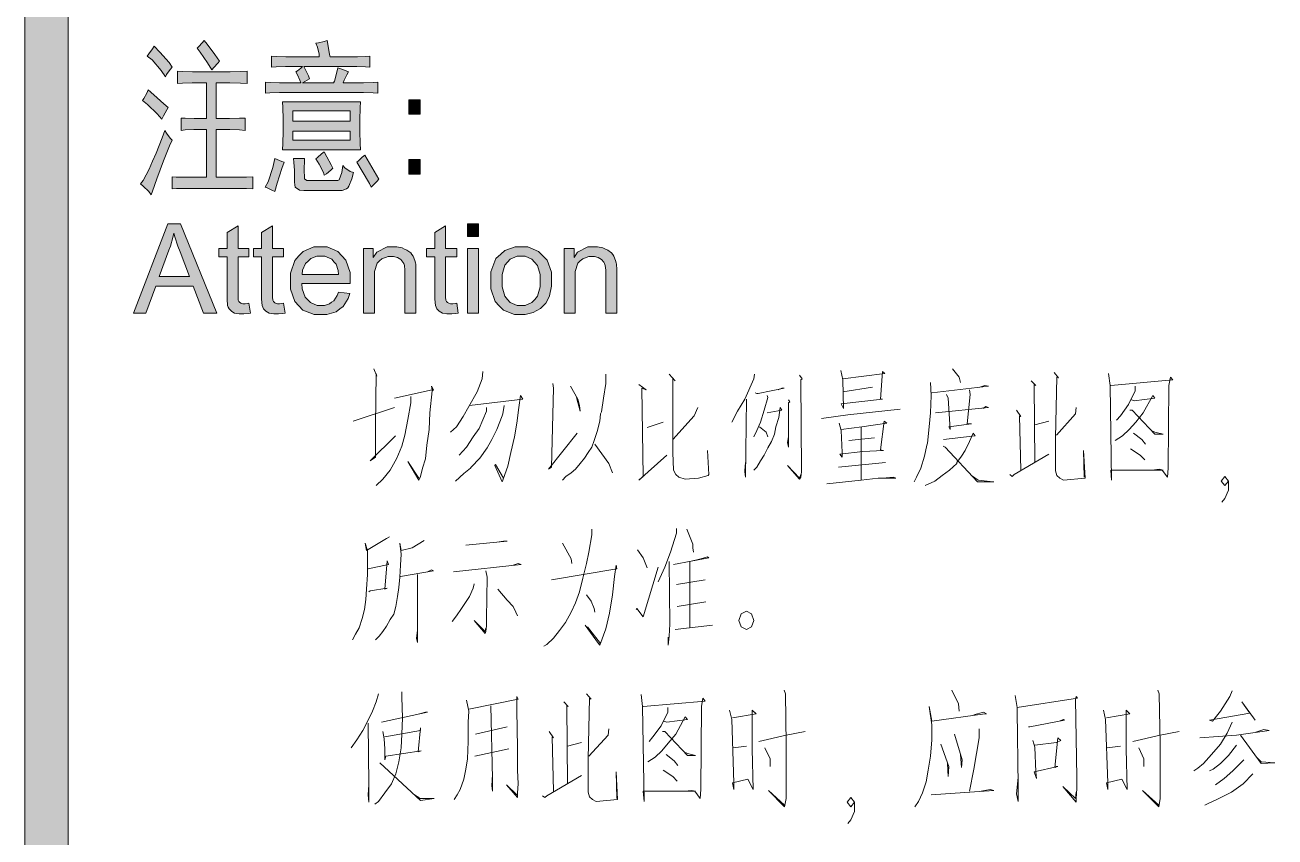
# Model space of a CAD drawing. Header units: millimetres. Extents: x 0 to 829, y 0 to 586.
# Drawn here: x 769.46 to 797.86, y 426.03 to 444.48 of the extents above; entities that cross this region are included whole.
import ezdxf

# ---------------------------------------------------------------- set-up
doc = ezdxf.new("R2010")
doc.units = ezdxf.units.MM

msp = doc.modelspace()

# ---------------------------------------------------------------- hatches: boundary and pattern name
h = msp.add_hatch(color=0)
h.dxf.hatch_style = 2
h.paths.add_polyline_path([(770.449028, 9.860139), (769.464778, 9.860139), (769.464778, 575.772139), (770.449028, 575.772139)])
h = msp.add_hatch(color=0)
h.dxf.hatch_style = 2
h.paths.add_polyline_path([(772.399889, 443.999056), (772.530417, 443.865), (772.738556, 443.628639), (772.809111, 443.526333), (772.759722, 443.473417), (772.682111, 443.360528), (772.653889, 443.304083), (772.558639, 443.45225), (772.354028, 443.688611), (772.241139, 443.776806), (772.279944, 443.829722), (772.361083, 443.939083)])
h = msp.add_hatch(color=0)
h.dxf.hatch_style = 2
h.paths.add_polyline_path([(773.377083, 443.953194), (773.415889, 443.992), (773.4935, 444.080194), (773.532306, 444.133111), (773.602861, 444.048444), (773.77925, 443.812083), (773.885083, 443.656861), (773.84275, 443.614528), (773.754556, 443.51575), (773.708694, 443.466361), (773.613444, 443.621583), (773.447639, 443.865)])
h = msp.add_hatch(color=0)
h.dxf.hatch_style = 2
h.paths.add_polyline_path([(775.486694, 443.540444), (775.384389, 443.540444), (775.172722, 443.533389), (775.063361, 443.526333), (775.063361, 443.776806), (775.179778, 443.76975), (775.391444, 443.762694), (775.486694, 443.762694), (776.149917, 443.762694), (776.146389, 443.819139), (776.107583, 443.977889), (776.072306, 444.073139), (776.135806, 444.080194), (776.262806, 444.108417), (776.329833, 444.133111), (776.351, 443.999056), (776.38275, 443.812083), (776.396861, 443.762694), (776.904861, 443.762694), (777.01775, 443.762694), (777.211778, 443.76975), (777.296444, 443.776806), (777.296444, 443.526333), (777.201194, 443.533389), (777.007167, 443.540444), (776.904861, 443.540444), (775.797139, 443.540444), (775.835944, 443.466361), (775.902972, 443.32525), (775.927667, 443.258222), (775.772444, 443.170028), (776.474472, 443.170028), (776.495639, 443.205306), (776.545028, 443.378167), (776.57325, 443.508694), (776.640278, 443.487528), (776.760222, 443.441667), (776.816667, 443.4205), (776.777861, 443.353472), (776.717889, 443.23), (776.696722, 443.170028), (777.028333, 443.170028), (777.151806, 443.170028), (777.377583, 443.177083), (777.483417, 443.184139), (777.483417, 442.933667), (777.377583, 442.940722), (777.151806, 442.947778), (777.028333, 442.947778), (775.363222, 442.947778), (775.246806, 442.947778), (775.028083, 442.940722), (774.929306, 442.933667), (774.929306, 443.184139), (775.035139, 443.177083), (775.250333, 443.170028), (775.363222, 443.170028), (775.730111, 443.170028), (775.712472, 443.23), (775.656028, 443.353472), (775.617222, 443.4205), (775.6525, 443.441667), (775.730111, 443.501639), (775.772444, 443.540444)])
h = msp.add_hatch(color=0)
h.dxf.hatch_style = 2
h.paths.add_polyline_path([(774.019139, 443.4205), (774.124972, 443.4205), (774.368389, 443.427556), (774.5095, 443.434611), (774.5095, 443.155917), (774.357806, 443.162972), (774.117917, 443.170028), (774.029722, 443.170028), (773.807472, 443.170028), (773.807472, 442.355111), (774.019139, 442.355111), (774.114389, 442.355111), (774.336639, 442.362167), (774.463639, 442.369222), (774.463639, 442.087), (774.340167, 442.097583), (774.117917, 442.104639), (774.019139, 442.104639), (773.807472, 442.104639), (773.807472, 441.021611), (774.086167, 441.021611), (774.220222, 441.021611), (774.495389, 441.028667), (774.640028, 441.035722), (774.640028, 440.757028), (774.495389, 440.764083), (774.22375, 440.771139), (774.09675, 440.771139), (773.285361, 440.771139), (773.140722, 440.771139), (772.904361, 440.764083), (772.809111, 440.757028), (772.809111, 441.035722), (772.897306, 441.028667), (773.140722, 441.021611), (773.295944, 441.021611), (773.585222, 441.021611), (773.585222, 442.104639), (773.408833, 442.104639), (773.303, 442.104639), (773.101917, 442.097583), (773.010194, 442.087), (773.010194, 442.369222), (773.101917, 442.362167), (773.310056, 442.355111), (773.419417, 442.355111), (773.585222, 442.355111), (773.585222, 443.170028), (773.377083, 443.170028), (773.264194, 443.170028), (773.041944, 443.162972), (772.932583, 443.155917), (772.932583, 443.434611), (773.041944, 443.427556), (773.27125, 443.4205), (773.387667, 443.4205)])
h = msp.add_hatch(color=0)
h.dxf.hatch_style = 2
h.paths.add_polyline_path([(772.265833, 443.00775), (772.392833, 442.894861), (772.618611, 442.693778), (772.720917, 442.605583), (772.685639, 442.556194), (772.615083, 442.422139), (772.576278, 442.341), (772.470444, 442.464472), (772.248194, 442.679667), (772.131778, 442.767861), (772.163528, 442.813722), (772.230556, 442.933667)])
h = msp.add_hatch(color=0)
h.paths.add_polyline_path([(777.084778, 442.739639), (777.077722, 442.598528), (777.074194, 442.326889), (777.074194, 442.192833), (777.074194, 442.065833), (777.077722, 441.790667), (777.084778, 441.646028), (775.317361, 441.646028), (775.324417, 441.790667), (775.327944, 442.072889), (775.327944, 442.206944), (775.327944, 442.341), (775.324417, 442.605583), (775.317361, 442.739639)])
h.paths.add_polyline_path([(776.851944, 442.295139), (776.851944, 442.5315), (775.550194, 442.5315), (775.550194, 442.295139)])
h.paths.add_polyline_path([(776.851944, 441.86475), (776.851944, 442.072889), (775.550194, 442.072889), (775.550194, 441.86475)])
h = msp.add_hatch(color=0)
h.dxf.hatch_style = 2
h.paths.add_polyline_path([(778.439444, 442.457417), (778.181917, 442.457417), (778.181917, 442.7855), (778.439444, 442.7855)])
h = msp.add_hatch(color=0)
h.dxf.hatch_style = 2
h.paths.add_polyline_path([(772.809111, 441.86475), (772.749139, 441.734222), (772.611556, 441.395556), (772.537472, 441.194472), (772.463389, 440.989861), (772.361083, 440.704111), (772.332861, 440.622972), (772.276417, 440.697056), (772.152944, 440.824056), (772.085917, 440.873444), (772.149417, 440.947528), (772.287, 441.205056), (772.364611, 441.384972), (772.442222, 441.568417), (772.579806, 441.917667), (772.643306, 442.087), (772.682111, 442.0235), (772.76325, 441.910611)])
h = msp.add_hatch(color=0)
h.dxf.hatch_style = 2
h.paths.add_polyline_path([(776.262806, 441.600167), (776.322778, 441.487278), (776.421556, 441.303833), (776.460361, 441.22975), (776.410972, 441.183889), (776.312194, 441.10275), (776.262806, 441.067472), (776.245167, 441.1345), (776.149917, 441.317944), (776.072306, 441.437889), (776.107583, 441.473167), (776.202833, 441.554306)])
h = msp.add_hatch(color=0)
h.dxf.hatch_style = 2
h.paths.add_polyline_path([(775.352639, 441.363806), (775.30325, 441.222694), (775.197417, 440.891083), (775.140972, 440.697056), (775.073944, 440.732333), (774.964583, 440.78525), (774.918722, 440.799361), (774.98575, 440.919306), (775.095111, 441.243861), (775.140972, 441.452), (775.190361, 441.423778), (775.296194, 441.377917)])
h = msp.add_hatch(color=0)
h.dxf.hatch_style = 2
h.paths.add_polyline_path([(775.818306, 441.452), (775.81125, 441.370861), (775.807722, 441.236806), (775.807722, 441.183889), (775.807722, 441.141556), (775.81125, 441.060417), (775.81125, 441.021611), (775.814778, 440.986333), (775.867694, 440.947528), (775.917083, 440.947528), (776.57325, 440.947528), (776.605, 440.961639), (776.661444, 441.1345), (776.682611, 441.289722), (776.728472, 441.236806), (776.851944, 441.155667), (776.929556, 441.127444), (776.89075, 440.986333), (776.823722, 440.817), (776.7955, 440.78525), (776.767278, 440.757028), (776.672028, 440.725278), (776.605, 440.725278), (775.797139, 440.725278), (775.701889, 440.732333), (775.603111, 440.795833), (775.596056, 440.852278), (775.589, 440.908722), (775.585472, 441.035722), (775.585472, 441.109806), (775.585472, 441.183889), (775.574889, 441.35675), (775.564306, 441.452)])
h = msp.add_hatch(color=0)
h.dxf.hatch_style = 2
h.paths.add_polyline_path([(777.183556, 441.526083), (777.289389, 441.342639), (777.451667, 441.067472), (777.504583, 440.979278), (777.455194, 440.926361), (777.367, 440.838167), (777.328194, 440.799361), (777.289389, 440.8805), (777.127111, 441.162722), (777.007167, 441.363806), (777.038917, 441.399083), (777.127111, 441.480222)])
h = msp.add_hatch(color=0)
h.dxf.hatch_style = 2
h.paths.add_polyline_path([(778.439444, 441.095694), (778.181917, 441.095694), (778.181917, 441.423778), (778.439444, 441.423778)])
h = msp.add_hatch(color=0)
h.paths.add_polyline_path([(771.930694, 437.938333), (772.706806, 439.963278), (772.996083, 439.963278), (773.825111, 437.938333), (773.518194, 437.938333), (773.285361, 438.552167), (772.435167, 438.552167), (772.212917, 437.938333)])
h.paths.add_polyline_path([(772.512778, 438.770889), (773.200694, 438.770889), (772.989028, 439.328278), (772.939639, 439.458806), (772.869083, 439.670472), (772.844389, 439.751611), (772.823222, 439.652833), (772.770306, 439.458806), (772.735028, 439.363556)])
h = msp.add_hatch(color=0)
h.dxf.hatch_style = 2
h.paths.add_polyline_path([(774.551833, 438.160583), (774.587111, 437.938333), (774.534194, 437.92775), (774.438944, 437.917167), (774.400139, 437.917167), (774.333111, 437.917167), (774.227278, 437.938333), (774.188472, 437.9595), (774.153194, 437.980667), (774.100278, 438.037111), (774.082639, 438.072389), (774.068528, 438.107667), (774.054417, 438.255833), (774.054417, 438.368722), (774.054417, 439.215389), (773.870972, 439.215389), (773.870972, 439.405889), (774.054417, 439.405889), (774.054417, 439.76925), (774.304889, 439.920944), (774.304889, 439.405889), (774.551833, 439.405889), (774.551833, 439.215389), (774.304889, 439.215389), (774.304889, 438.354611), (774.304889, 438.301694), (774.308417, 438.231139), (774.315472, 438.217028), (774.322528, 438.202917), (774.343694, 438.178222), (774.357806, 438.167639), (774.371917, 438.160583), (774.41425, 438.15), (774.442472, 438.15), (774.463639, 438.15), (774.516556, 438.153528)])
h = msp.add_hatch(color=0)
h.dxf.hatch_style = 2
h.paths.add_polyline_path([(775.338528, 438.160583), (775.373806, 437.938333), (775.320889, 437.92775), (775.225639, 437.917167), (775.186833, 437.917167), (775.119806, 437.917167), (775.013972, 437.938333), (774.975167, 437.9595), (774.939889, 437.980667), (774.886972, 438.037111), (774.869333, 438.072389), (774.855222, 438.107667), (774.841111, 438.255833), (774.841111, 438.368722), (774.841111, 439.215389), (774.657667, 439.215389), (774.657667, 439.405889), (774.841111, 439.405889), (774.841111, 439.76925), (775.088056, 439.920944), (775.088056, 439.405889), (775.338528, 439.405889), (775.338528, 439.215389), (775.088056, 439.215389), (775.088056, 438.354611), (775.088056, 438.301694), (775.095111, 438.231139), (775.102167, 438.217028), (775.109222, 438.202917), (775.130389, 438.178222), (775.1445, 438.167639), (775.158611, 438.160583), (775.200944, 438.15), (775.229167, 438.15), (775.250333, 438.15), (775.30325, 438.153528)])
h = msp.add_hatch(color=0)
h.dxf.hatch_style = 2
h.paths.add_polyline_path([(779.272, 438.160583), (779.307278, 437.938333), (779.254361, 437.92775), (779.159111, 437.917167), (779.120306, 437.917167), (779.04975, 437.917167), (778.947444, 437.938333), (778.908639, 437.9595), (778.873361, 437.980667), (778.820444, 438.037111), (778.802806, 438.072389), (778.788694, 438.107667), (778.774583, 438.255833), (778.774583, 438.368722), (778.774583, 439.215389), (778.587611, 439.215389), (778.587611, 439.405889), (778.774583, 439.405889), (778.774583, 439.76925), (779.021528, 439.920944), (779.021528, 439.405889), (779.272, 439.405889), (779.272, 439.215389), (779.021528, 439.215389), (779.021528, 438.354611), (779.021528, 438.301694), (779.028583, 438.231139), (779.035639, 438.217028), (779.042694, 438.202917), (779.063861, 438.178222), (779.077972, 438.167639), (779.092083, 438.160583), (779.134417, 438.15), (779.162639, 438.15), (779.183806, 438.15), (779.236722, 438.153528)])
h = msp.add_hatch(color=0)
h.dxf.hatch_style = 2
h.paths.add_polyline_path([(779.515417, 439.677528), (779.515417, 439.963278), (779.765889, 439.963278), (779.765889, 439.677528)])
h = msp.add_hatch(color=0)
h.paths.add_polyline_path([(776.583833, 438.411056), (776.841361, 438.379306), (776.809611, 438.266417), (776.696722, 438.090028), (776.615583, 438.030056), (776.534444, 437.966556), (776.322778, 437.903056), (776.195778, 437.903056), (776.037028, 437.903056), (775.7795, 438.005361), (775.68425, 438.104139), (775.592528, 438.202917), (775.497278, 438.481611), (775.497278, 438.658), (775.497278, 438.844972), (775.592528, 439.13425), (775.687778, 439.236556), (775.783028, 439.338861), (776.029972, 439.441167), (776.181667, 439.441167), (776.329833, 439.441167), (776.569722, 439.338861), (776.661444, 439.240083), (776.756694, 439.137778), (776.848417, 438.855556), (776.848417, 438.675639), (776.848417, 438.665056), (776.848417, 438.629778), (776.848417, 438.608611), (775.751278, 438.608611), (775.758333, 438.488667), (775.828889, 438.301694), (775.888861, 438.238194), (775.952361, 438.174694), (776.104056, 438.111194), (776.195778, 438.111194), (776.266333, 438.111194), (776.38275, 438.146472), (776.428611, 438.18175), (776.478, 438.217028), (776.555611, 438.333444)])
h.paths.add_polyline_path([(775.765389, 438.813222), (776.587361, 438.813222), (776.576778, 438.904944), (776.530917, 439.046056), (776.492111, 439.091917), (776.432139, 439.162472), (776.280444, 439.233028), (776.185194, 439.233028), (776.097, 439.233028), (775.955889, 439.176583), (775.895917, 439.120139), (775.839472, 439.063694), (775.772444, 438.908472)])
h = msp.add_hatch(color=0)
h.dxf.hatch_style = 2
h.paths.add_polyline_path([(777.155333, 437.938333), (777.155333, 439.405889), (777.377583, 439.405889), (777.377583, 439.19775), (777.458722, 439.317694), (777.691556, 439.441167), (777.846778, 439.441167), (777.910278, 439.441167), (778.03375, 439.416472), (778.090194, 439.391778), (778.143111, 439.367083), (778.227778, 439.303583), (778.256, 439.268306), (778.280694, 439.2295), (778.3195, 439.13425), (778.333611, 439.081333), (778.340667, 439.049583), (778.344194, 438.926111), (778.344194, 438.841444), (778.344194, 437.938333), (778.09725, 437.938333), (778.09725, 438.830861), (778.09725, 438.908472), (778.083139, 439.021361), (778.069028, 439.060167), (778.051389, 439.095444), (778.002, 439.155417), (777.963194, 439.180111), (777.927917, 439.201278), (777.839722, 439.225972), (777.790333, 439.225972), (777.712722, 439.225972), (777.575139, 439.173056), (777.518694, 439.123667), (777.46225, 439.074278), (777.402278, 438.88025), (777.402278, 438.739139), (777.402278, 437.938333)])
h = msp.add_hatch(color=0)
h.dxf.hatch_style = 2
h.paths.add_polyline_path([(779.515417, 437.938333), (779.515417, 439.405889), (779.765889, 439.405889), (779.765889, 437.938333)])
h = msp.add_hatch(color=0)
h.paths.add_polyline_path([(780.048111, 438.672111), (780.048111, 438.876722), (780.161, 439.176583), (780.273889, 439.275361), (780.369139, 439.3565), (780.601972, 439.441167), (780.736028, 439.441167), (780.887722, 439.441167), (781.134667, 439.338861), (781.229917, 439.240083), (781.328694, 439.141306), (781.423944, 438.866139), (781.423944, 438.693278), (781.423944, 438.552167), (781.381611, 438.329917), (781.339278, 438.24525), (781.296944, 438.164111), (781.173472, 438.040639), (781.092333, 437.994778), (781.011194, 437.948917), (780.831278, 437.903056), (780.736028, 437.903056), (780.584333, 437.903056), (780.333861, 438.005361), (780.238611, 438.104139), (780.143361, 438.202917), (780.048111, 438.485139)])
h.paths.add_polyline_path([(780.305639, 438.672111), (780.305639, 438.531), (780.365611, 438.319333), (780.425583, 438.248778), (780.489083, 438.178222), (780.644306, 438.111194), (780.736028, 438.111194), (780.82775, 438.111194), (780.982972, 438.178222), (781.046472, 438.248778), (781.106444, 438.319333), (781.166417, 438.534528), (781.166417, 438.679167), (781.166417, 438.81675), (781.106444, 439.021361), (781.042944, 439.091917), (780.982972, 439.162472), (780.82775, 439.233028), (780.736028, 439.233028), (780.644306, 439.233028), (780.489083, 439.162472), (780.425583, 439.091917), (780.365611, 439.024889), (780.305639, 438.813222)])
h = msp.add_hatch(color=0)
h.dxf.hatch_style = 2
h.paths.add_polyline_path([(781.71675, 437.938333), (781.71675, 439.405889), (781.939, 439.405889), (781.939, 439.19775), (782.020139, 439.317694), (782.252972, 439.441167), (782.408194, 439.441167), (782.471694, 439.441167), (782.595167, 439.416472), (782.651611, 439.391778), (782.704528, 439.367083), (782.789194, 439.303583), (782.817417, 439.268306), (782.845639, 439.2295), (782.880917, 439.13425), (782.895028, 439.081333), (782.902083, 439.049583), (782.909139, 438.926111), (782.909139, 438.841444), (782.909139, 437.938333), (782.658667, 437.938333), (782.658667, 438.830861), (782.658667, 438.908472), (782.644556, 439.021361), (782.630444, 439.060167), (782.616333, 439.095444), (782.563417, 439.155417), (782.528139, 439.180111), (782.489333, 439.201278), (782.404667, 439.225972), (782.35175, 439.225972), (782.274139, 439.225972), (782.136556, 439.173056), (782.080111, 439.123667), (782.023667, 439.074278), (781.963694, 438.88025), (781.963694, 438.739139), (781.963694, 437.938333)])

# ---------------------------------------------------------------- linework, layer by layer
at = {"color": 0, "lineweight": 0}
for points in [[(770.449028, 9.860139), (769.464778, 9.860139), (769.464778, 575.772139), (770.449028, 575.772139)], [(772.399889, 443.999056), (772.530417, 443.865), (772.738556, 443.628639), (772.809111, 443.526333), (772.759722, 443.473417), (772.682111, 443.360528), (772.653889, 443.304083), (772.558639, 443.45225), (772.354028, 443.688611), (772.241139, 443.776806), (772.279944, 443.829722), (772.361083, 443.939083)], [(773.377083, 443.953194), (773.415889, 443.992), (773.4935, 444.080194), (773.532306, 444.133111), (773.602861, 444.048444), (773.77925, 443.812083), (773.885083, 443.656861), (773.84275, 443.614528), (773.754556, 443.51575), (773.708694, 443.466361), (773.613444, 443.621583), (773.447639, 443.865)], [(775.486694, 443.540444), (775.384389, 443.540444), (775.172722, 443.533389), (775.063361, 443.526333), (775.063361, 443.776806), (775.179778, 443.76975), (775.391444, 443.762694), (775.486694, 443.762694), (776.149917, 443.762694), (776.146389, 443.819139), (776.107583, 443.977889), (776.072306, 444.073139), (776.135806, 444.080194), (776.262806, 444.108417), (776.329833, 444.133111), (776.351, 443.999056), (776.38275, 443.812083), (776.396861, 443.762694), (776.904861, 443.762694), (777.01775, 443.762694), (777.211778, 443.76975), (777.296444, 443.776806), (777.296444, 443.526333), (777.201194, 443.533389), (777.007167, 443.540444), (776.904861, 443.540444), (775.797139, 443.540444), (775.835944, 443.466361), (775.902972, 443.32525), (775.927667, 443.258222), (775.772444, 443.170028), (776.474472, 443.170028), (776.495639, 443.205306), (776.545028, 443.378167), (776.57325, 443.508694), (776.640278, 443.487528), (776.760222, 443.441667), (776.816667, 443.4205), (776.777861, 443.353472), (776.717889, 443.23), (776.696722, 443.170028), (777.028333, 443.170028), (777.151806, 443.170028), (777.377583, 443.177083), (777.483417, 443.184139), (777.483417, 442.933667), (777.377583, 442.940722), (777.151806, 442.947778), (777.028333, 442.947778), (775.363222, 442.947778), (775.246806, 442.947778), (775.028083, 442.940722), (774.929306, 442.933667), (774.929306, 443.184139), (775.035139, 443.177083), (775.250333, 443.170028), (775.363222, 443.170028), (775.730111, 443.170028), (775.712472, 443.23), (775.656028, 443.353472), (775.617222, 443.4205), (775.6525, 443.441667), (775.730111, 443.501639), (775.772444, 443.540444)], [(774.019139, 443.4205), (774.124972, 443.4205), (774.368389, 443.427556), (774.5095, 443.434611), (774.5095, 443.155917), (774.357806, 443.162972), (774.117917, 443.170028), (774.029722, 443.170028), (773.807472, 443.170028), (773.807472, 442.355111), (774.019139, 442.355111), (774.114389, 442.355111), (774.336639, 442.362167), (774.463639, 442.369222), (774.463639, 442.087), (774.340167, 442.097583), (774.117917, 442.104639), (774.019139, 442.104639), (773.807472, 442.104639), (773.807472, 441.021611), (774.086167, 441.021611), (774.220222, 441.021611), (774.495389, 441.028667), (774.640028, 441.035722), (774.640028, 440.757028), (774.495389, 440.764083), (774.22375, 440.771139), (774.09675, 440.771139), (773.285361, 440.771139), (773.140722, 440.771139), (772.904361, 440.764083), (772.809111, 440.757028), (772.809111, 441.035722), (772.897306, 441.028667), (773.140722, 441.021611), (773.295944, 441.021611), (773.585222, 441.021611), (773.585222, 442.104639), (773.408833, 442.104639), (773.303, 442.104639), (773.101917, 442.097583), (773.010194, 442.087), (773.010194, 442.369222), (773.101917, 442.362167), (773.310056, 442.355111), (773.419417, 442.355111), (773.585222, 442.355111), (773.585222, 443.170028), (773.377083, 443.170028), (773.264194, 443.170028), (773.041944, 443.162972), (772.932583, 443.155917), (772.932583, 443.434611), (773.041944, 443.427556), (773.27125, 443.4205), (773.387667, 443.4205)], [(772.265833, 443.00775), (772.392833, 442.894861), (772.618611, 442.693778), (772.720917, 442.605583), (772.685639, 442.556194), (772.615083, 442.422139), (772.576278, 442.341), (772.470444, 442.464472), (772.248194, 442.679667), (772.131778, 442.767861), (772.163528, 442.813722), (772.230556, 442.933667)], [(777.084778, 442.739639), (777.077722, 442.598528), (777.074194, 442.326889), (777.074194, 442.192833), (777.074194, 442.065833), (777.077722, 441.790667), (777.084778, 441.646028), (775.317361, 441.646028), (775.324417, 441.790667), (775.327944, 442.072889), (775.327944, 442.206944), (775.327944, 442.341), (775.324417, 442.605583), (775.317361, 442.739639)], [(778.439444, 442.457417), (778.181917, 442.457417), (778.181917, 442.7855), (778.439444, 442.7855)], [(776.851944, 442.295139), (776.851944, 442.5315), (775.550194, 442.5315), (775.550194, 442.295139)], [(772.809111, 441.86475), (772.749139, 441.734222), (772.611556, 441.395556), (772.537472, 441.194472), (772.463389, 440.989861), (772.361083, 440.704111), (772.332861, 440.622972), (772.276417, 440.697056), (772.152944, 440.824056), (772.085917, 440.873444), (772.149417, 440.947528), (772.287, 441.205056), (772.364611, 441.384972), (772.442222, 441.568417), (772.579806, 441.917667), (772.643306, 442.087), (772.682111, 442.0235), (772.76325, 441.910611)], [(776.851944, 441.86475), (776.851944, 442.072889), (775.550194, 442.072889), (775.550194, 441.86475)], [(776.262806, 441.600167), (776.322778, 441.487278), (776.421556, 441.303833), (776.460361, 441.22975), (776.410972, 441.183889), (776.312194, 441.10275), (776.262806, 441.067472), (776.245167, 441.1345), (776.149917, 441.317944), (776.072306, 441.437889), (776.107583, 441.473167), (776.202833, 441.554306)], [(775.352639, 441.363806), (775.30325, 441.222694), (775.197417, 440.891083), (775.140972, 440.697056), (775.073944, 440.732333), (774.964583, 440.78525), (774.918722, 440.799361), (774.98575, 440.919306), (775.095111, 441.243861), (775.140972, 441.452), (775.190361, 441.423778), (775.296194, 441.377917)], [(775.818306, 441.452), (775.81125, 441.370861), (775.807722, 441.236806), (775.807722, 441.183889), (775.807722, 441.141556), (775.81125, 441.060417), (775.81125, 441.021611), (775.814778, 440.986333), (775.867694, 440.947528), (775.917083, 440.947528), (776.57325, 440.947528), (776.605, 440.961639), (776.661444, 441.1345), (776.682611, 441.289722), (776.728472, 441.236806), (776.851944, 441.155667), (776.929556, 441.127444), (776.89075, 440.986333), (776.823722, 440.817), (776.7955, 440.78525), (776.767278, 440.757028), (776.672028, 440.725278), (776.605, 440.725278), (775.797139, 440.725278), (775.701889, 440.732333), (775.603111, 440.795833), (775.596056, 440.852278), (775.589, 440.908722), (775.585472, 441.035722), (775.585472, 441.109806), (775.585472, 441.183889), (775.574889, 441.35675), (775.564306, 441.452)], [(777.183556, 441.526083), (777.289389, 441.342639), (777.451667, 441.067472), (777.504583, 440.979278), (777.455194, 440.926361), (777.367, 440.838167), (777.328194, 440.799361), (777.289389, 440.8805), (777.127111, 441.162722), (777.007167, 441.363806), (777.038917, 441.399083), (777.127111, 441.480222)], [(778.439444, 441.095694), (778.181917, 441.095694), (778.181917, 441.423778), (778.439444, 441.423778)], [(771.930694, 437.938333), (772.706806, 439.963278), (772.996083, 439.963278), (773.825111, 437.938333), (773.518194, 437.938333), (773.285361, 438.552167), (772.435167, 438.552167), (772.212917, 437.938333)], [(774.551833, 438.160583), (774.587111, 437.938333), (774.534194, 437.92775), (774.438944, 437.917167), (774.400139, 437.917167), (774.333111, 437.917167), (774.227278, 437.938333), (774.188472, 437.9595), (774.153194, 437.980667), (774.100278, 438.037111), (774.082639, 438.072389), (774.068528, 438.107667), (774.054417, 438.255833), (774.054417, 438.368722), (774.054417, 439.215389), (773.870972, 439.215389), (773.870972, 439.405889), (774.054417, 439.405889), (774.054417, 439.76925), (774.304889, 439.920944), (774.304889, 439.405889), (774.551833, 439.405889), (774.551833, 439.215389), (774.304889, 439.215389), (774.304889, 438.354611), (774.304889, 438.301694), (774.308417, 438.231139), (774.315472, 438.217028), (774.322528, 438.202917), (774.343694, 438.178222), (774.357806, 438.167639), (774.371917, 438.160583), (774.41425, 438.15), (774.442472, 438.15), (774.463639, 438.15), (774.516556, 438.153528)], [(775.338528, 438.160583), (775.373806, 437.938333), (775.320889, 437.92775), (775.225639, 437.917167), (775.186833, 437.917167), (775.119806, 437.917167), (775.013972, 437.938333), (774.975167, 437.9595), (774.939889, 437.980667), (774.886972, 438.037111), (774.869333, 438.072389), (774.855222, 438.107667), (774.841111, 438.255833), (774.841111, 438.368722), (774.841111, 439.215389), (774.657667, 439.215389), (774.657667, 439.405889), (774.841111, 439.405889), (774.841111, 439.76925), (775.088056, 439.920944), (775.088056, 439.405889), (775.338528, 439.405889), (775.338528, 439.215389), (775.088056, 439.215389), (775.088056, 438.354611), (775.088056, 438.301694), (775.095111, 438.231139), (775.102167, 438.217028), (775.109222, 438.202917), (775.130389, 438.178222), (775.1445, 438.167639), (775.158611, 438.160583), (775.200944, 438.15), (775.229167, 438.15), (775.250333, 438.15), (775.30325, 438.153528)], [(779.272, 438.160583), (779.307278, 437.938333), (779.254361, 437.92775), (779.159111, 437.917167), (779.120306, 437.917167), (779.04975, 437.917167), (778.947444, 437.938333), (778.908639, 437.9595), (778.873361, 437.980667), (778.820444, 438.037111), (778.802806, 438.072389), (778.788694, 438.107667), (778.774583, 438.255833), (778.774583, 438.368722), (778.774583, 439.215389), (778.587611, 439.215389), (778.587611, 439.405889), (778.774583, 439.405889), (778.774583, 439.76925), (779.021528, 439.920944), (779.021528, 439.405889), (779.272, 439.405889), (779.272, 439.215389), (779.021528, 439.215389), (779.021528, 438.354611), (779.021528, 438.301694), (779.028583, 438.231139), (779.035639, 438.217028), (779.042694, 438.202917), (779.063861, 438.178222), (779.077972, 438.167639), (779.092083, 438.160583), (779.134417, 438.15), (779.162639, 438.15), (779.183806, 438.15), (779.236722, 438.153528)], [(779.515417, 439.677528), (779.515417, 439.963278), (779.765889, 439.963278), (779.765889, 439.677528)], [(772.512778, 438.770889), (773.200694, 438.770889), (772.989028, 439.328278), (772.939639, 439.458806), (772.869083, 439.670472), (772.844389, 439.751611), (772.823222, 439.652833), (772.770306, 439.458806), (772.735028, 439.363556)], [(776.583833, 438.411056), (776.841361, 438.379306), (776.809611, 438.266417), (776.696722, 438.090028), (776.615583, 438.030056), (776.534444, 437.966556), (776.322778, 437.903056), (776.195778, 437.903056), (776.037028, 437.903056), (775.7795, 438.005361), (775.68425, 438.104139), (775.592528, 438.202917), (775.497278, 438.481611), (775.497278, 438.658), (775.497278, 438.844972), (775.592528, 439.13425), (775.687778, 439.236556), (775.783028, 439.338861), (776.029972, 439.441167), (776.181667, 439.441167), (776.329833, 439.441167), (776.569722, 439.338861), (776.661444, 439.240083), (776.756694, 439.137778), (776.848417, 438.855556), (776.848417, 438.675639), (776.848417, 438.665056), (776.848417, 438.629778), (776.848417, 438.608611), (775.751278, 438.608611), (775.758333, 438.488667), (775.828889, 438.301694), (775.888861, 438.238194), (775.952361, 438.174694), (776.104056, 438.111194), (776.195778, 438.111194), (776.266333, 438.111194), (776.38275, 438.146472), (776.428611, 438.18175), (776.478, 438.217028), (776.555611, 438.333444)], [(777.155333, 437.938333), (777.155333, 439.405889), (777.377583, 439.405889), (777.377583, 439.19775), (777.458722, 439.317694), (777.691556, 439.441167), (777.846778, 439.441167), (777.910278, 439.441167), (778.03375, 439.416472), (778.090194, 439.391778), (778.143111, 439.367083), (778.227778, 439.303583), (778.256, 439.268306), (778.280694, 439.2295), (778.3195, 439.13425), (778.333611, 439.081333), (778.340667, 439.049583), (778.344194, 438.926111), (778.344194, 438.841444), (778.344194, 437.938333), (778.09725, 437.938333), (778.09725, 438.830861), (778.09725, 438.908472), (778.083139, 439.021361), (778.069028, 439.060167), (778.051389, 439.095444), (778.002, 439.155417), (777.963194, 439.180111), (777.927917, 439.201278), (777.839722, 439.225972), (777.790333, 439.225972), (777.712722, 439.225972), (777.575139, 439.173056), (777.518694, 439.123667), (777.46225, 439.074278), (777.402278, 438.88025), (777.402278, 438.739139), (777.402278, 437.938333)], [(779.515417, 437.938333), (779.515417, 439.405889), (779.765889, 439.405889), (779.765889, 437.938333)], [(780.048111, 438.672111), (780.048111, 438.876722), (780.161, 439.176583), (780.273889, 439.275361), (780.369139, 439.3565), (780.601972, 439.441167), (780.736028, 439.441167), (780.887722, 439.441167), (781.134667, 439.338861), (781.229917, 439.240083), (781.328694, 439.141306), (781.423944, 438.866139), (781.423944, 438.693278), (781.423944, 438.552167), (781.381611, 438.329917), (781.339278, 438.24525), (781.296944, 438.164111), (781.173472, 438.040639), (781.092333, 437.994778), (781.011194, 437.948917), (780.831278, 437.903056), (780.736028, 437.903056), (780.584333, 437.903056), (780.333861, 438.005361), (780.238611, 438.104139), (780.143361, 438.202917), (780.048111, 438.485139)], [(781.71675, 437.938333), (781.71675, 439.405889), (781.939, 439.405889), (781.939, 439.19775), (782.020139, 439.317694), (782.252972, 439.441167), (782.408194, 439.441167), (782.471694, 439.441167), (782.595167, 439.416472), (782.651611, 439.391778), (782.704528, 439.367083), (782.789194, 439.303583), (782.817417, 439.268306), (782.845639, 439.2295), (782.880917, 439.13425), (782.895028, 439.081333), (782.902083, 439.049583), (782.909139, 438.926111), (782.909139, 438.841444), (782.909139, 437.938333), (782.658667, 437.938333), (782.658667, 438.830861), (782.658667, 438.908472), (782.644556, 439.021361), (782.630444, 439.060167), (782.616333, 439.095444), (782.563417, 439.155417), (782.528139, 439.180111), (782.489333, 439.201278), (782.404667, 439.225972), (782.35175, 439.225972), (782.274139, 439.225972), (782.136556, 439.173056), (782.080111, 439.123667), (782.023667, 439.074278), (781.963694, 438.88025), (781.963694, 438.739139), (781.963694, 437.938333)], [(775.765389, 438.813222), (776.587361, 438.813222), (776.576778, 438.904944), (776.530917, 439.046056), (776.492111, 439.091917), (776.432139, 439.162472), (776.280444, 439.233028), (776.185194, 439.233028), (776.097, 439.233028), (775.955889, 439.176583), (775.895917, 439.120139), (775.839472, 439.063694), (775.772444, 438.908472)], [(780.305639, 438.672111), (780.305639, 438.531), (780.365611, 438.319333), (780.425583, 438.248778), (780.489083, 438.178222), (780.644306, 438.111194), (780.736028, 438.111194), (780.82775, 438.111194), (780.982972, 438.178222), (781.046472, 438.248778), (781.106444, 438.319333), (781.166417, 438.534528), (781.166417, 438.679167), (781.166417, 438.81675), (781.106444, 439.021361), (781.042944, 439.091917), (780.982972, 439.162472), (780.82775, 439.233028), (780.736028, 439.233028), (780.644306, 439.233028), (780.489083, 439.162472), (780.425583, 439.091917), (780.365611, 439.024889), (780.305639, 438.813222)], [(786.020639, 430.953333), (785.97125, 431.1015), (785.854833, 431.161472), (785.734889, 431.1015), (785.6855, 430.953333), (785.734889, 430.805167), (785.854833, 430.745194), (785.97125, 430.805167)]]:
    msp.add_lwpolyline(points, close=True, dxfattribs=at)
for points in [[(777.391694, 436.671861), (777.458722, 436.506056), (777.441083, 436.566028), (777.426972, 435.377167), (777.426972, 434.664556), (777.307028, 434.583417), (777.878528, 435.147861)], [(779.868194, 436.608361), (779.850556, 436.442556), (779.734139, 436.14975), (779.550694, 435.814611), (779.416639, 435.585306), (779.264944, 435.356), (779.130889, 435.229)], [(782.658667, 436.548389), (782.658667, 436.379056), (782.658667, 436.336722), (782.609278, 436.001583), (782.559889, 435.691139), (782.54225, 435.648806), (782.528139, 435.479472), (782.461111, 435.250167), (782.394083, 435.042028), (782.341167, 434.893861), (782.260028, 434.770389), (782.175361, 434.643389), (782.076583, 434.519917), (781.974278, 434.392917), (781.8755, 434.30825), (781.755556, 434.227111), (781.674417, 434.142444)], [(784.098, 436.548389), (784.232056, 436.400222), (784.182667, 436.442556), (784.182667, 436.001583), (784.182667, 435.564139), (784.182667, 435.1655), (784.182667, 434.872694), (784.182667, 434.855056), (784.182667, 434.770389), (784.200306, 434.37175), (784.249694, 434.269444), (784.316722, 434.205944), (784.464889, 434.163611), (784.768278, 434.184778), (784.983472, 434.248278), (785.001111, 434.269444), (784.969361, 434.812722)], [(786.038278, 436.548389), (786.020639, 436.442556), (785.819556, 435.983944), (785.65375, 435.712306), (785.519694, 435.458306)], [(787.057806, 436.527222), (787.124833, 436.442556), (787.093083, 436.421389), (787.107194, 434.350583), (787.107194, 434.329417), (787.093083, 434.205944), (787.057806, 434.163611), (786.789694, 434.477583), (787.057806, 434.184778), (787.093083, 434.269444)], [(787.996194, 436.629528), (788.045583, 436.421389), (788.063222, 435.772278), (788.010306, 435.878111), (788.948694, 435.983944), (788.899306, 435.983944), (788.948694, 436.608361), (788.998083, 436.566028), (788.045583, 436.442556)], [(790.536194, 436.671861), (790.687889, 436.484889), (790.719639, 436.357889)], [(792.843361, 436.587194), (792.945667, 436.463722), (792.910389, 436.484889), (792.878639, 435.105528), (792.878639, 434.519917), (792.878639, 434.350583), (792.910389, 434.248278), (792.977417, 434.184778), (793.062083, 434.142444), (793.548917, 434.184778), (793.513639, 434.812722), (793.531278, 434.205944)], [(794.081611, 436.566028), (794.116889, 436.294389), (794.148639, 434.142444), (794.131, 434.37175), (795.319861, 434.37175), (795.235194, 434.392917), (795.069389, 434.37175)], [(777.860889, 436.001583), (778.714611, 436.192083), (778.696972, 436.27675), (778.746361, 436.192083), (778.714611, 436.170917), (778.661694, 435.669972), (778.647583, 435.2925), (778.594667, 434.936194), (778.562917, 434.622222), (778.495889, 434.414083), (778.4465, 434.227111), (778.411222, 434.142444), (778.16075, 434.56225), (778.411222, 434.184778)], [(781.455694, 436.336722), (781.473333, 436.234417), (781.423944, 434.43525), (781.356917, 434.392917), (782.009556, 435.207833)], [(781.857861, 436.27675), (782.023667, 435.983944), (782.058944, 435.835778), (782.076583, 435.712306), (781.991917, 436.02275)], [(783.413611, 436.315556), (783.579417, 436.192083), (783.480639, 436.234417), (783.512389, 434.227111), (783.413611, 434.142444), (784.048611, 434.706889)], [(786.055917, 436.128583), (786.087667, 436.107417), (786.122944, 436.107417), (786.708556, 436.234417), (786.655639, 436.234417), (786.5745, 436.192083)], [(788.045583, 436.14975), (788.715861, 436.255583)], [(790.03525, 436.357889), (790.052889, 436.065083), (790.03525, 435.669972), (790.0035, 435.356), (789.968222, 434.978528), (789.950583, 434.936194), (789.901194, 434.685722), (789.816528, 434.414083), (789.71775, 434.205944), (789.668361, 434.100111)], [(790.070528, 436.128583), (791.358167, 436.27675), (791.2735, 436.294389), (791.157083, 436.255583)], [(792.324778, 436.400222), (792.427083, 436.294389), (792.391806, 436.315556), (792.409444, 434.541083)], [(794.131, 436.294389), (795.538583, 436.421389), (795.485667, 436.484889), (795.453917, 436.294389), (795.436278, 434.414083), (795.418639, 434.205944), (795.302222, 434.37175)], [(794.684861, 436.27675), (794.684861, 436.170917), (794.533167, 435.856944), (794.349722, 435.606472), (794.265056, 435.500639)], [(778.227778, 436.043917), (778.227778, 435.899278), (778.16075, 435.521806), (778.093722, 435.1655), (778.026694, 434.915028), (777.910278, 434.643389), (777.758583, 434.37175), (777.592778, 434.163611), (777.441083, 434.018972)], [(779.564806, 435.835778), (780.771306, 435.983944), (780.721917, 436.065083), (780.686639, 435.793444), (780.63725, 435.437139), (780.587861, 435.126694), (780.503194, 434.770389), (780.436167, 434.456417), (780.369139, 434.269444), (780.31975, 434.142444), (780.302111, 434.100111), (780.136306, 434.477583), (780.150417, 434.49875), (780.337389, 434.184778)], [(785.854833, 435.983944), (785.837194, 434.205944), (785.819556, 434.329417), (785.819556, 434.350583), (785.837194, 434.541083)], [(786.324028, 436.065083), (786.338139, 436.02275), (786.257, 435.729944), (786.172333, 435.458306), (786.087667, 435.271333), (786.020639, 435.126694)], [(786.807333, 435.962778), (786.842611, 435.920444), (786.807333, 435.899278), (786.807333, 434.893861), (786.789694, 434.999694), (786.807333, 435.126694)], [(790.402139, 436.08625), (790.437417, 436.001583), (790.486806, 435.2925), (790.455056, 435.356), (790.970111, 435.4195), (790.871333, 435.4195), (790.938361, 436.08625), (790.920722, 436.192083)], [(794.600194, 435.962778), (794.667222, 435.941611), (795.136417, 436.001583), (795.087028, 436.065083), (794.868306, 435.669972), (794.7025, 435.458306), (794.550806, 435.2925), (794.399111, 435.147861), (794.233306, 435.042028)], [(776.9225, 435.479472), (777.860889, 435.793444)], [(780.3515, 435.835778), (780.31975, 435.648806), (780.302111, 435.606472), (780.185694, 435.2925), (780.069278, 435.063194), (779.966972, 434.872694), (779.801167, 434.643389), (779.600083, 434.43525), (779.582444, 434.414083), (779.434278, 434.290611), (779.247306, 434.121278)], [(779.949333, 435.793444), (779.949333, 435.712306), (779.783528, 435.313667), (779.649472, 435.126694), (779.497778, 434.893861), (779.331972, 434.706889)], [(784.182667, 435.063194), (784.665972, 435.606472), (784.750639, 435.793444)], [(786.324028, 435.669972), (786.655639, 435.729944), (786.623889, 435.793444), (786.588611, 435.564139), (786.525111, 435.356), (786.489833, 435.186667), (786.422806, 435.020861), (786.338139, 434.872694), (786.257, 434.706889), (786.172333, 434.583417), (786.087667, 434.43525), (786.020639, 434.37175)], [(787.55875, 435.542972), (788.162, 435.627639), (789.350861, 435.751111)], [(790.151667, 435.669972), (791.358167, 435.793444), (791.291139, 435.814611), (791.224111, 435.772278)], [(791.993167, 435.729944), (792.091944, 435.585306), (792.060194, 435.606472), (792.091944, 434.37175)], [(793.347833, 435.793444), (793.330194, 435.648806), (792.896278, 435.1655)], [(794.568444, 435.729944), (794.617833, 435.729944), (795.136417, 435.186667), (795.319861, 435.186667), (795.136417, 435.229), (795.05175, 435.271333)], [(783.597056, 435.334833), (783.963944, 435.458306)], [(786.154694, 435.356), (786.306389, 435.229), (786.338139, 435.126694)], [(787.960917, 435.437139), (788.010306, 435.271333), (788.027944, 434.770389), (788.027944, 434.664556), (787.978556, 434.728056), (788.497139, 434.791556), (788.966333, 434.812722), (788.899306, 434.833889), (788.980444, 435.479472), (789.047472, 435.437139), (788.4795, 435.356), (788.010306, 435.2925)], [(788.461861, 435.356), (788.461861, 434.142444)], [(792.726944, 435.479472), (792.409444, 435.398333)], [(788.179639, 435.042028), (788.76525, 435.105528)], [(790.335111, 435.063194), (791.054778, 435.147861), (791.005389, 435.207833), (790.920722, 435.020861), (790.821944, 434.812722), (790.737278, 434.685722), (790.6385, 434.541083), (790.6385, 434.519917), (790.469167, 434.37175), (790.303361, 434.248278), (790.134028, 434.121278), (789.918833, 434.018972)], [(794.649583, 435.207833), (794.836556, 435.063194), (794.917694, 434.957361)], [(782.810361, 434.30825), (782.725694, 434.519917), (782.408194, 434.957361)], [(790.321, 434.915028), (790.370389, 434.893861), (791.104167, 434.100111), (791.474583, 434.100111), (791.456944, 434.100111), (791.121806, 434.142444), (790.970111, 434.248278)], [(794.582556, 434.855056), (794.801278, 434.706889), (794.903583, 434.601056)], [(787.943278, 434.43525), (789.015722, 434.541083)], [(791.841472, 434.269444), (791.890861, 434.227111), (791.94025, 434.269444), (792.726944, 434.728056)], [(796.656889, 433.6415), (796.723917, 433.726167), (796.808583, 433.913139), (796.808583, 434.121278), (796.723917, 434.227111), (796.642778, 434.121278), (796.723917, 434.018972), (796.808583, 434.121278)], [(787.678694, 434.057778), (788.461861, 434.142444), (788.846389, 434.184778), (789.248556, 434.184778), (789.199167, 434.205944), (788.948694, 434.184778)], [(777.744472, 432.854806), (777.677444, 432.812472), (777.225889, 432.540833), (777.190611, 432.710167), (777.243528, 432.540833), (777.243528, 431.997556), (777.225889, 431.662417), (777.20825, 431.433111), (777.1765, 431.203806), (777.123583, 430.995667), (777.056556, 430.787528), (776.975417, 430.639361), (776.908389, 430.515889)], [(782.341167, 433.024139), (782.341167, 432.897139), (782.274139, 432.502028), (782.22475, 432.248028), (782.140083, 431.916417), (782.058944, 431.602444), (781.974278, 431.351972), (781.8755, 431.140306), (781.741444, 430.911), (781.607389, 430.724028), (781.473333, 430.554694), (781.321639, 430.410056), (781.254611, 430.367722)], [(784.267333, 433.045306), (784.267333, 432.939472), (784.133278, 432.502028), (783.999222, 432.166889), (783.847528, 431.83175)], [(784.500167, 433.024139), (784.634222, 432.689), (784.634222, 432.604333), (784.651861, 432.502028)], [(778.531167, 432.773667), (778.263056, 432.604333), (778.012583, 432.540833), (777.977306, 432.710167), (778.012583, 432.459694), (777.994944, 432.209222), (777.977306, 431.937583), (777.959667, 431.70475), (777.927917, 431.496611), (777.892639, 431.267306), (777.84325, 431.097972), (777.758583, 430.9745), (777.677444, 430.826333), (777.592778, 430.702861), (777.508111, 430.597028), (777.426972, 430.515889)], [(779.483667, 432.667833), (780.418528, 432.7525), (780.337389, 432.7525), (780.185694, 432.731333)], [(781.889611, 432.248028), (781.8755, 432.353861), (781.674417, 432.710167)], [(783.378333, 432.562), (783.512389, 432.375028), (783.597056, 432.145722)], [(777.275278, 431.602444), (777.307028, 431.623611), (777.695083, 431.683583), (777.642167, 431.662417), (777.695083, 432.311528), (777.726833, 432.226861), (777.257639, 432.124556)], [(779.197917, 432.061056), (780.736028, 432.226861), (780.669, 432.248028), (780.552583, 432.209222)], [(784.098, 432.290361), (784.115639, 430.868667), (784.098, 430.597028), (784.080361, 430.388889), (784.080361, 430.575861)], [(784.200306, 432.226861), (785.001111, 432.375028), (784.969361, 432.396194), (784.817667, 432.353861), (784.567194, 432.290361), (784.567194, 430.787528)], [(777.994944, 431.955222), (778.746361, 432.082222), (778.696972, 432.103389), (778.612306, 432.061056)], [(778.379472, 431.997556), (778.379472, 430.452389), (778.361833, 430.554694), (778.379472, 430.724028)], [(779.935222, 432.082222), (779.966972, 431.937583), (779.949333, 430.995667), (779.949333, 430.826333), (779.935222, 430.702861), (779.917583, 430.660528), (779.667111, 430.953333), (779.917583, 430.702861), (779.935222, 430.787528)], [(782.193, 430.8475), (782.492861, 430.431222), (782.528139, 430.388889), (782.658667, 430.766361), (782.743333, 431.119139), (782.810361, 431.538944), (782.85975, 431.955222), (782.895028, 432.209222), (782.912667, 432.124556), (781.423944, 431.874083)], [(783.346583, 431.203806), (783.364222, 431.224972), (783.512389, 431.038), (783.847528, 432.166889)], [(779.667111, 431.789417), (779.649472, 431.683583), (779.564806, 431.496611), (779.381361, 431.224972), (779.264944, 431.059167), (779.166167, 430.932167)], [(780.203333, 431.662417), (780.418528, 431.411944), (780.552583, 431.267306), (780.619611, 431.140306), (780.654889, 431.059167)], [(784.267333, 431.76825), (784.916444, 431.874083)], [(782.22475, 431.538944), (782.327056, 431.390778), (782.394083, 431.224972), (782.408194, 431.140306)], [(784.281444, 431.267306), (784.934083, 431.373139)], [(782.242389, 430.808694), (782.54225, 430.431222), (782.528139, 430.431222)], [(784.232056, 430.745194), (785.085778, 430.8475)], [(777.494, 429.288222), (777.441083, 429.10125), (777.359944, 428.893111), (777.257639, 428.684972), (777.141222, 428.452139), (777.007167, 428.244), (776.873111, 428.057028)], [(778.026694, 429.330556), (778.026694, 429.207083), (778.044333, 428.744944), (778.026694, 428.371), (778.012583, 428.057028), (777.959667, 427.743056), (777.892639, 427.471417), (777.793861, 427.242111), (777.642167, 427.033972), (777.494, 426.843472), (777.409333, 426.779972)], [(779.497778, 429.143583), (779.550694, 428.893111), (779.533056, 428.642639), (779.533056, 428.201667), (779.515417, 427.806556), (779.483667, 427.57725), (779.434278, 427.344417), (779.349611, 427.115111), (779.282583, 426.991639), (779.215556, 426.885806)], [(779.550694, 428.935444), (780.669, 429.16475), (780.63725, 429.22825), (780.63725, 428.914278), (780.654889, 428.057028), (780.654889, 427.616056), (780.654889, 427.556083), (780.669, 427.242111), (780.654889, 427.033972), (780.654889, 426.928139), (780.400889, 427.220944), (780.63725, 426.991639)], [(782.22475, 429.288222), (782.327056, 429.16475), (782.291778, 429.185917), (782.260028, 427.806556), (782.260028, 427.220944), (782.260028, 427.051611), (782.291778, 426.949306), (782.358806, 426.885806), (782.443472, 426.843472), (782.926778, 426.885806), (782.895028, 427.51375), (782.912667, 426.906972)], [(783.463, 429.270583), (783.49475, 428.998944), (783.530028, 426.843472), (783.512389, 427.072778), (784.70125, 427.072778), (784.616583, 427.093944), (784.450778, 427.072778)], [(783.512389, 428.998944), (784.916444, 429.122417), (784.867056, 429.185917), (784.835306, 428.998944), (784.817667, 427.115111), (784.800028, 426.906972), (784.683611, 427.072778)], [(786.708556, 429.372889), (786.740306, 429.288222), (786.757944, 428.141694), (786.757944, 427.429083), (786.757944, 426.906972), (786.722667, 426.72), (786.355778, 427.093944), (786.722667, 426.758806)], [(790.518556, 429.372889), (790.67025, 429.058917), (790.687889, 428.893111)], [(791.957889, 429.249417), (792.007278, 428.977778), (792.007278, 428.893111), (792.024917, 427.199778), (792.024917, 426.843472), (791.993167, 427.012806), (792.024917, 427.38675)], [(792.007278, 428.977778), (793.379583, 429.185917), (793.347833, 429.22825), (793.330194, 429.16475), (793.361944, 427.38675), (793.361944, 427.32325), (793.361944, 427.136278), (793.347833, 426.906972), (793.347833, 426.822306), (793.044444, 427.178611), (793.330194, 426.906972), (793.347833, 427.051611)], [(795.203444, 429.372889), (795.235194, 429.288222), (795.252833, 428.141694), (795.252833, 427.429083), (795.252833, 426.906972), (795.221083, 426.72), (794.850667, 427.093944), (795.221083, 426.758806)], [(796.89325, 429.351722), (796.840333, 429.22825), (796.625139, 428.893111), (796.441694, 428.663806), (796.374667, 428.684972), (797.291889, 428.850778), (797.108444, 429.10125), (797.376556, 428.744944), (797.411833, 428.684972)], [(777.561028, 428.642639), (778.612306, 428.871944), (778.562917, 428.871944), (778.428861, 428.829611)], [(780.051639, 429.016583), (780.083389, 427.365583), (780.083389, 427.072778), (780.069278, 427.199778), (780.083389, 427.45025)], [(781.706167, 429.10125), (781.808472, 428.998944), (781.773194, 429.016583), (781.790833, 427.242111)], [(784.06625, 428.977778), (784.06625, 428.871944), (783.914556, 428.557972), (783.731111, 428.3075), (783.646444, 428.201667)], [(785.470306, 428.914278), (785.519694, 428.706139), (785.569083, 427.263278), (785.569083, 427.115111), (785.537333, 427.263278), (785.886583, 427.344417), (786.006528, 427.115111), (785.988889, 428.035861), (785.988889, 428.914278), (786.073556, 428.829611), (785.537333, 428.744944)], [(791.023028, 428.808444), (791.238222, 428.871944), (791.30525, 428.829611), (791.2735, 428.829611), (790.070528, 428.663806), (790.0035, 428.998944), (790.070528, 428.579139), (790.070528, 428.244), (790.03525, 427.870056), (789.985861, 427.556083), (789.936472, 427.284444), (789.851806, 427.033972), (789.767139, 426.843472), (789.682472, 426.72)], [(793.965194, 428.914278), (794.014583, 428.706139), (794.063972, 427.263278), (794.063972, 427.115111), (794.032222, 427.263278), (794.385, 427.344417), (794.501417, 427.115111), (794.483778, 428.035861), (794.483778, 428.914278), (794.568444, 428.829611), (794.032222, 428.744944)], [(777.257639, 428.621472), (777.275278, 427.220944), (777.275278, 426.822306), (777.257639, 426.991639), (777.275278, 427.220944)], [(780.418528, 428.536806), (779.698861, 428.371)], [(783.981583, 428.663806), (784.048611, 428.642639), (784.517806, 428.706139), (784.464889, 428.766111), (784.249694, 428.371), (784.080361, 428.162861), (783.932194, 427.993528), (783.7805, 427.848889), (783.614694, 427.743056)], [(792.261278, 428.536806), (792.293028, 428.536806), (793.079722, 428.684972), (793.062083, 428.706139), (792.963306, 428.663806)], [(796.89325, 428.642639), (796.773306, 428.392167), (796.625139, 428.141694), (796.424056, 427.908861), (796.240611, 427.700722), (796.106556, 427.598417), (796.021889, 427.534917)], [(777.592778, 428.4345), (777.628056, 428.265167), (777.642167, 428.035861), (777.642167, 427.785389), (777.659806, 427.870056), (778.464139, 427.993528), (778.397111, 427.972361), (778.4465, 428.515639), (778.4465, 428.452139), (777.642167, 428.3075)], [(781.371028, 428.4345), (781.473333, 428.286333), (781.438056, 428.3075), (781.473333, 427.072778)], [(782.725694, 428.494472), (782.711583, 428.349833), (782.274139, 427.870056)], [(783.946306, 428.4345), (783.999222, 428.4345), (784.517806, 427.887694), (784.70125, 427.887694), (784.517806, 427.930028), (784.433139, 427.972361)], [(786.137056, 428.201667), (786.757944, 428.349833), (787.191861, 428.4345)], [(790.585583, 428.371), (790.754917, 427.785389), (790.737278, 427.616056), (790.719639, 427.908861)], [(791.139444, 428.494472), (791.139444, 428.286333), (791.023028, 427.57725), (790.920722, 427.072778)], [(792.360056, 428.222833), (792.409444, 428.078194), (792.427083, 427.51375), (792.444722, 427.365583), (792.391806, 427.51375), (792.928028, 427.637222), (792.896278, 427.637222), (792.861, 427.616056), (792.928028, 428.286333), (792.995056, 428.222833), (792.896278, 428.1805), (792.409444, 428.120528)], [(794.635472, 428.201667), (795.252833, 428.349833), (795.68675, 428.4345)], [(796.155944, 428.286333), (796.992028, 428.349833), (797.729333, 428.452139), (797.609389, 428.473306), (797.425944, 428.413333)], [(797.076694, 428.349833), (797.545889, 427.700722), (797.863389, 427.721889), (797.545889, 427.743056), (797.443583, 427.848889)], [(779.68475, 427.870056), (780.453806, 428.035861)], [(782.108333, 428.1805), (781.790833, 428.099361)], [(785.554972, 428.057028), (785.854833, 428.099361)], [(786.271111, 428.057028), (786.391056, 427.806556), (786.391056, 427.637222)], [(790.268083, 428.141694), (790.455056, 427.637222), (790.437417, 427.407917), (790.419778, 427.700722)], [(794.049861, 428.057028), (794.349722, 428.099361)], [(794.769528, 428.057028), (794.885944, 427.806556), (794.885944, 427.637222)], [(796.992028, 428.120528), (796.808583, 427.887694), (796.625139, 427.700722), (796.455806, 427.57725), (796.374667, 427.534917)], [(777.52575, 427.721889), (778.4465, 426.864639), (778.764, 426.906972), (778.428861, 426.906972), (778.411222, 426.928139), (778.312444, 426.991639)], [(784.030972, 427.908861), (784.214417, 427.764222), (784.299083, 427.658389)], [(797.157833, 427.785389), (796.907361, 427.534917), (796.706278, 427.365583), (796.508722, 427.220944)], [(781.222861, 426.970472), (781.27225, 426.928139), (781.321639, 426.970472), (782.108333, 427.429083)], [(783.963944, 427.556083), (784.182667, 427.407917), (784.281444, 427.305611)], [(797.358917, 427.471417), (797.143722, 427.242111), (796.875611, 427.051611), (796.540472, 426.885806), (796.357028, 426.801139), (796.272361, 426.758806)], [(790.052889, 426.991639), (791.474583, 427.093944), (791.389917, 427.115111), (791.188833, 427.072778)], [(788.162, 426.342528), (788.229028, 426.427194), (788.313694, 426.614167), (788.313694, 426.822306), (788.229028, 426.928139), (788.144361, 426.822306), (788.229028, 426.72), (788.313694, 426.822306)]]:
    msp.add_lwpolyline(points, dxfattribs=at)

doc.saveas('drawing.dxf')
